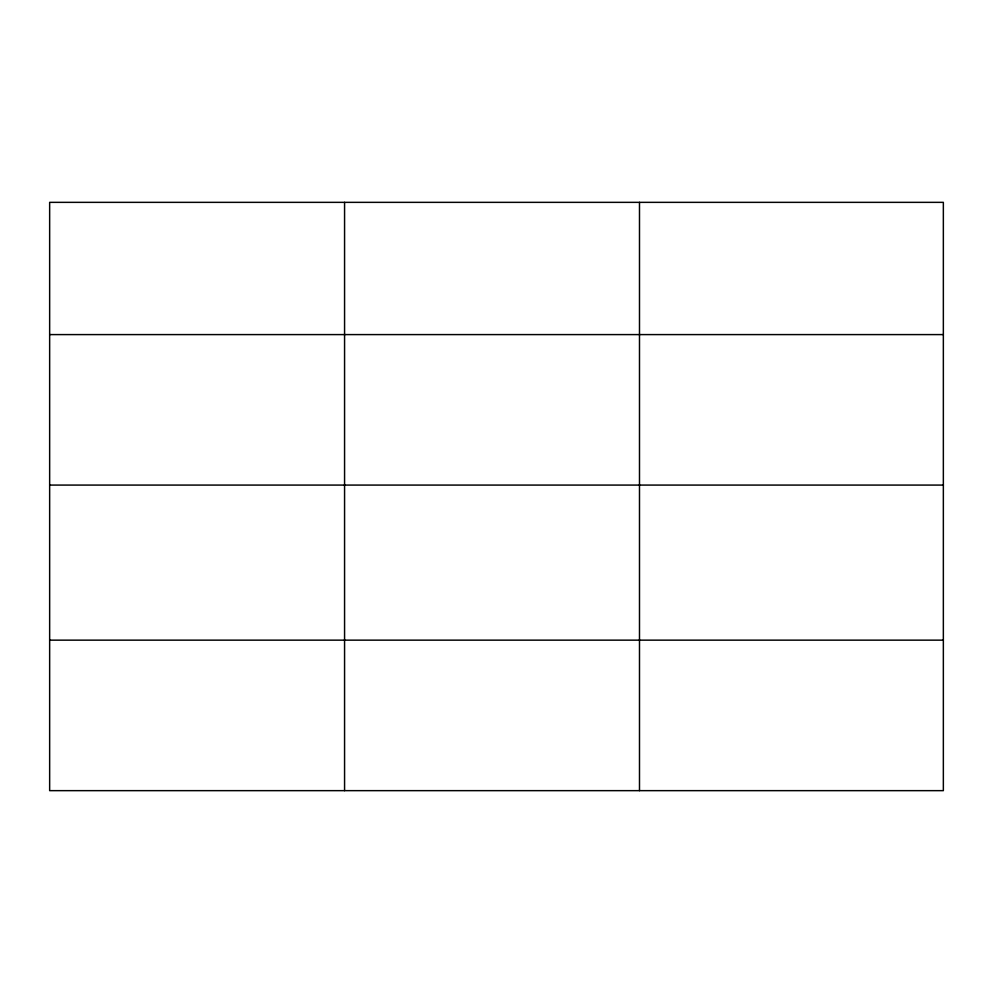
<?xml version="1.0" encoding="UTF-8"?>
<svg xmlns="http://www.w3.org/2000/svg" width="993" height="993" viewBox="0 0 993 993"><rect width="100%" height="100%" fill="white"/><g stroke="black" fill="none" stroke-linecap="round" stroke-linejoin="round"><path stroke-width="1.49" d="M943.35 485.08L943.35 202.349L49.65 202.349L49.65 790.651L943.35 790.651L943.35 485.08L49.65 485.08M49.65 334.591L943.35 334.591M49.65 640.15L943.35 640.15M639.492 202.349L639.492 790.651M344.571 202.349L344.571 790.651"/></g></svg>
